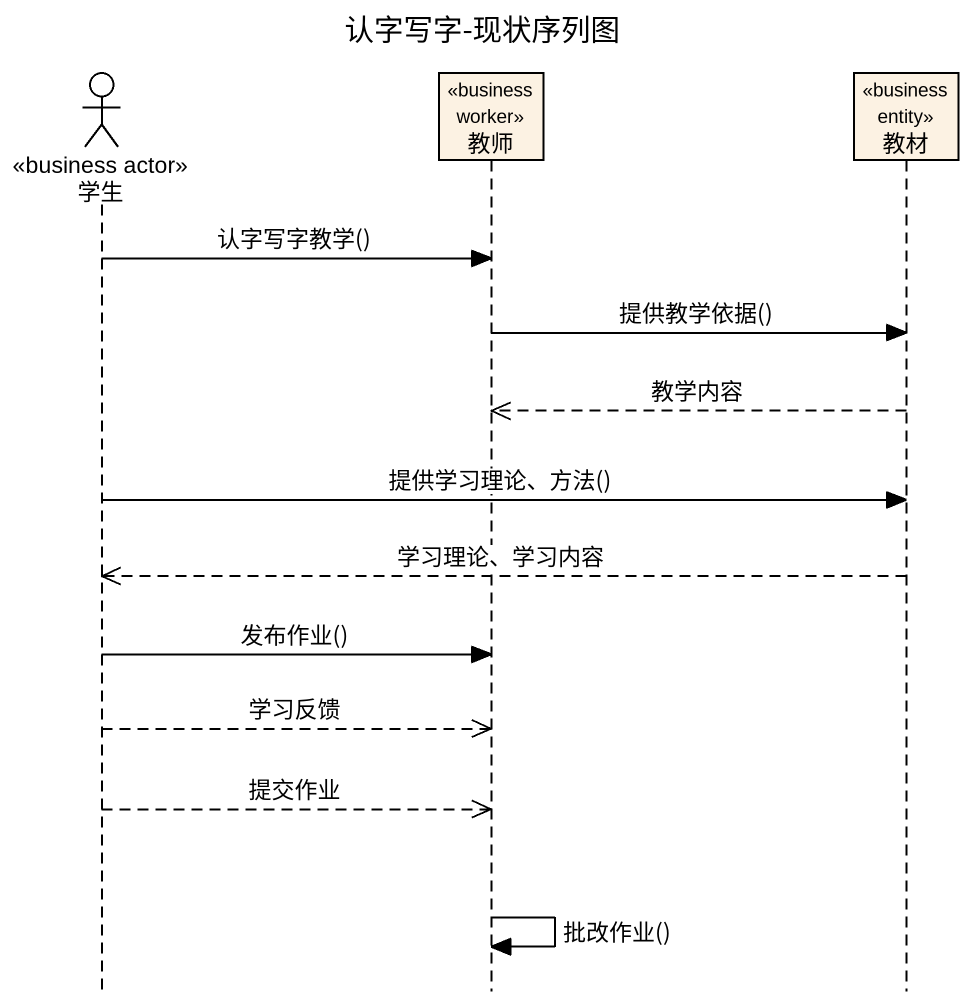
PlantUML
@startuml
title 认字写字-现状序列图
hide footbox
actor 学生 <<business actor>>
participant 教师 <<business worker>>
participant 教材 <<business entity>>

学生 -> 教师 : 认字写字教学()
教师 -> 教材 : 提供教学依据()
教材 -->> 教师 : 教学内容
学生 -> 教材 : 提供学习理论、方法()
教材 -->> 学生 : 学习理论、学习内容
学生 -> 教师 : 发布作业()
学生 -->> 教师 : 学习反馈
学生 -->> 教师 : 提交作业
教师 -> 教师 : 批改作业()
@enduml
